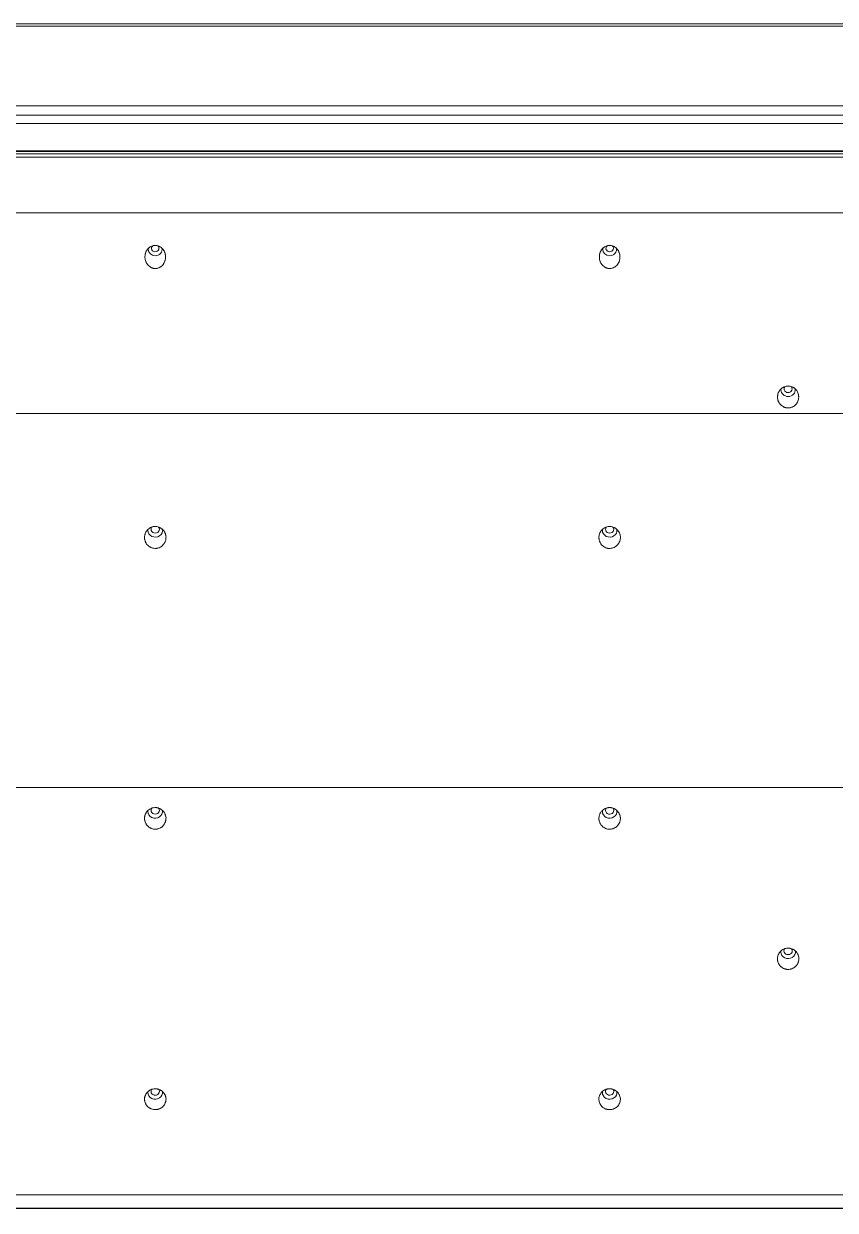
# Model space of a CAD drawing. Header units: inches. Extents: x 3778 to 56227, y -16914 to 35091.
# Drawn here: x 11446.1 to 11521.4, y 17337.9 to 17448.1 of the extents above; entities that cross this region are included whole.
import ezdxf

# ---------------------------------------------------------------- set-up
doc = ezdxf.new("R2010")
doc.units = ezdxf.units.IN
doc.header["$LTSCALE"] = 100
doc.header["$MEASUREMENT"] = 0
doc.layers.add('mark-B', color=2, linetype='Continuous', lineweight=20)
doc.layers.add('RC-LIGHT', color=7, linetype='Continuous')

# ---------------------------------------------------------------- blocks, each defined once
blk = doc.blocks.new('무풍1way 일반')
at = {"layer": 'mark-B'}
for p, q in [((-439.26, -500.22), (439.26, -500.22)), ((-439.26, -500.24), (439.26, -500.24))]:
    blk.add_line(p, q, dxfattribs=at)
for centre, major_axis, start_param, end_param in [((-369.02, -411.21), (-0.641, 0), 6.140244, 6.283185), ((-369.02, -411.21), (-0.641, 0), 0, 1.570794), ((-369.02, -411.11), (0.346, 0), 2.274801, 6.283185), ((-369.02, -411.21), (-0.641, 0), 1.570794, 3.322627), ((-369.02, -411.11), (0.346, 0), 0, 0.786285), ((-326.84, -411.21), (-0.641, 0), 6.140244, 6.283185), ((-326.84, -411.21), (-0.641, 0), 0, 1.570794), ((-326.84, -411.11), (0.346, 0), 2.274711, 6.283185), ((-326.84, -411.21), (-0.641, 0), 1.570794, 3.322627), ((-326.84, -411.11), (0.346, 0), 0, 0.786376), ((-310.28, -424.16), (0.372, 0), 2.50954, 6.283185), ((-310.28, -424.16), (0.372, 0), 0, 0.653554), ((-310.28, -424.26), (-0.666, 0), 6.13553, 6.283185), ((-310.28, -424.26), (-0.666, 0), 0, 1.5708), ((-310.28, -424.26), (-0.666, 0), 1.570794, 3.286499), ((-369.02, -437.3), (-0.681, 0), 0, 3.312518), ((-369.02, -437.3), (-0.681, 0), 6.160467, 6.283185), ((-369.02, -437.2), (0.387, 0), 2.475078, 6.283185), ((-369.02, -437.2), (0.387, 0), 0, 0.649326), ((-326.84, -437.3), (-0.681, 0), 6.121197, 6.283185), ((-326.84, -437.3), (-0.681, 0), 0, 3.287283), ((-326.84, -437.2), (0.387, 0), 2.50895, 6.283185), ((-326.84, -437.2), (0.387, 0), 0, 0.657572), ((-369.02, -463.39), (-0.681, 0), 6.146921, 6.283185), ((-369.02, -463.39), (-0.681, 0), 0, 3.288756), ((-369.02, -463.29), (0.387, 0), 2.502574, 6.283185), ((-369.02, -463.29), (0.387, 0), 0, 0.658559), ((-326.84, -463.39), (-0.681, 0), 0, 3.286696), ((-326.84, -463.39), (-0.681, 0), 6.152808, 6.283185), ((-326.84, -463.29), (0.387, 0), 2.546164, 6.283185), ((-326.84, -463.29), (0.387, 0), 0, 0.595424), ((-310.28, -476.43), (-0.681, 0), 0, 3.280408), ((-310.28, -476.43), (-0.681, 0), 6.164784, 6.283185), ((-310.28, -476.33), (0.387, 0), 2.579543, 6.283185), ((-310.28, -476.33), (0.387, 0), 0, 0.551945), ((-369.02, -489.48), (-0.681, 0), 0, 3.274917), ((-369.02, -489.48), (-0.681, 0), 6.167829, 6.283185), ((-369.02, -489.38), (0.387, 0), 2.562365, 6.283185), ((-369.02, -489.38), (0.387, 0), 0, 0.586098), ((-326.84, -489.48), (-0.681, 0), 0, 3.274426), ((-326.84, -489.48), (-0.681, 0), 6.176079, 6.283185), ((-326.84, -489.38), (0.387, 0), 2.61253, 6.283185), ((-326.84, -489.38), (0.387, 0), 0, 0.512085)]:
    blk.add_ellipse(centre, major_axis=major_axis, ratio=0.913545, start_param=start_param, end_param=end_param, dxfattribs=at)
for points, degree in [([(-425.15, -390.27), (-283.44, -390.27), (-141.72, -390.27), (0, -390.27)], 3), ([(-425.15, -390.27), (-283.44, -390.27), (-141.72, -390.27), (0, -390.27)], 3), ([(-426.89, -399.52), (-213.45, -399.52), (0, -399.52)], 2), ([(-426.89, -399.52), (-213.45, -399.52), (0, -399.52)], 2), ([(-427.34, -402.34), (-284.89, -402.34), (-142.45, -402.34), (0, -402.34)], 3), ([(0, -402.66), (-142.45, -402.66), (-284.89, -402.66), (-427.34, -402.66)], 3), ([(0, -407.82), (-145.51, -407.82), (-291.01, -407.82), (-436.52, -407.82)], 3), ([(0, -426.45), (-146.42, -426.45), (-292.84, -426.45), (-439.26, -426.45)], 3), ([(-439.14, -461.16), (-292.76, -461.16), (-146.38, -461.16), (0, -461.16)], 3), ([(0, -498.97), (-146.42, -498.97), (-292.84, -498.97), (-439.26, -498.97)], 3)]:
    blk.add_open_spline(points, degree=degree, dxfattribs=at)
for points, degree, knots in [([(0, -390.48), (-70.86, -390.48), (-141.72, -390.48), (-248.01, -390.48), (-301.15, -390.48), (-363.15, -390.48), (-394.15, -390.48), (-411.87, -390.48), (-420.73, -390.48), (-425.15, -390.48)], 3, [0, 0, 0, 0, 0.5, 0.5, 0.75, 0.875, 0.9375, 0.96875, 1, 1, 1, 1]), ([(0, -390.48), (-70.86, -390.48), (-141.72, -390.48), (-248.01, -390.48), (-301.15, -390.48), (-363.15, -390.48), (-394.15, -390.48), (-411.87, -390.48), (-420.73, -390.48), (-425.15, -390.48)], 3, [0, 0, 0, 0, 0.5, 0.5, 0.75, 0.875, 0.9375, 0.96875, 1, 1, 1, 1]), ([(-426.89, -398.74), (-422.45, -398.74), (-418, -398.74), (-409.11, -398.74), (-404.66, -398.74), (-391.32, -398.74), (-382.43, -398.74), (-355.74, -398.74), (-302.38, -398.74), (-249.02, -398.74), (-142.3, -398.74), (-71.15, -398.74), (0, -398.74)], 3, [0, 0, 0, 0, 0.03125, 0.03125, 0.0625, 0.0625, 0.125, 0.125, 0.25, 0.5, 0.5, 1, 1, 1, 1]), ([(-426.89, -398.74), (-422.45, -398.74), (-418, -398.74), (-409.11, -398.74), (-404.66, -398.74), (-391.32, -398.74), (-382.43, -398.74), (-355.74, -398.74), (-302.38, -398.74), (-249.02, -398.74), (-142.3, -398.74), (-71.15, -398.74), (0, -398.74)], 3, [0, 0, 0, 0, 0.03125, 0.03125, 0.0625, 0.0625, 0.125, 0.125, 0.25, 0.5, 0.5, 1, 1, 1, 1]), ([(0, -397.9), (-35.56, -397.9), (-106.68, -397.9), (-213.36, -397.9), (-302.26, -397.9), (-364.49, -397.9), (-395.6, -397.9), (-413.38, -397.9), (-422.27, -397.9), (-426.72, -397.9)], 3, [0, 0, 0, 0, 0.25, 0.5, 0.75, 0.875, 0.9375, 0.96875, 1, 1, 1, 1]), ([(0, -397.9), (-35.56, -397.9), (-106.68, -397.9), (-213.36, -397.9), (-302.26, -397.9), (-364.49, -397.9), (-395.6, -397.9), (-413.38, -397.9), (-422.27, -397.9), (-426.72, -397.9)], 3, [0, 0, 0, 0, 0.25, 0.5, 0.75, 0.875, 0.9375, 0.96875, 1, 1, 1, 1]), ([(-426.89, -402.05), (-422.44, -402.05), (-418, -402.05), (-409.1, -402.05), (-404.66, -402.05), (-391.32, -402.05), (-382.42, -402.05), (-355.74, -402.05), (-337.96, -402.05), (-284.59, -402.05), (-249.02, -402.05), (-142.3, -402.05), (-71.15, -402.05), (0, -402.05)], 3, [0, 0, 0, 0, 0.03125, 0.03125, 0.0625, 0.0625, 0.125, 0.125, 0.25, 0.25, 0.5, 0.5, 1, 1, 1, 1]), ([(0, -402.14), (-71.15, -402.14), (-142.3, -402.14), (-249.02, -402.14), (-284.59, -402.14), (-337.95, -402.14), (-355.74, -402.14), (-382.42, -402.14), (-391.31, -402.14), (-404.65, -402.14), (-409.1, -402.14), (-417.99, -402.14), (-422.44, -402.14), (-426.89, -402.14)], 3, [0, 0, 0, 0, 0.5, 0.5, 0.75, 0.75, 0.875, 0.875, 0.9375, 0.9375, 0.96875, 0.96875, 1, 1, 1, 1]), ([(-368.14, -411.49), (-368.12, -411.55), (-368.1, -411.61), (-368.08, -411.71), (-368.07, -411.74), (-368.07, -411.79), (-368.06, -411.81), (-368.06, -411.84), (-368.06, -411.86), (-368.06, -411.94), (-368.06, -412.01), (-368.07, -412.11), (-368.08, -412.14), (-368.09, -412.19), (-368.09, -412.2), (-368.1, -412.24), (-368.11, -412.25), (-368.13, -412.33), (-368.16, -412.39), (-368.2, -412.48), (-368.22, -412.51), (-368.25, -412.55), (-368.25, -412.57), (-368.27, -412.59), (-368.28, -412.61), (-368.34, -412.67), (-368.38, -412.72), (-368.46, -412.78), (-368.48, -412.8), (-368.52, -412.83), (-368.54, -412.84), (-368.57, -412.86), (-368.58, -412.87), (-368.65, -412.91), (-368.71, -412.93), (-368.81, -412.96), (-368.84, -412.97), (-368.91, -412.98), (-368.94, -412.98), (-369.04, -412.99), (-369.11, -412.98), (-369.19, -412.97), (-369.21, -412.96), (-369.24, -412.96), (-369.25, -412.95), (-369.3, -412.94), (-369.33, -412.93), (-369.39, -412.9), (-369.42, -412.89), (-369.48, -412.85), (-369.51, -412.83), (-369.59, -412.78), (-369.64, -412.73), (-369.73, -412.63), (-369.77, -412.58), (-369.82, -412.5), (-369.84, -412.47), (-369.86, -412.42), (-369.87, -412.41), (-369.88, -412.38), (-369.89, -412.36), (-369.92, -412.29), (-369.94, -412.22), (-369.96, -412.14), (-369.96, -412.12), (-369.96, -412.09), (-369.97, -412.07), (-369.97, -412.02), (-369.97, -411.99), (-369.98, -411.89), (-369.97, -411.83), (-369.96, -411.74), (-369.96, -411.73), (-369.95, -411.7), (-369.95, -411.68), (-369.94, -411.63), (-369.93, -411.6), (-369.9, -411.5), (-369.88, -411.44), (-369.84, -411.37), (-369.83, -411.35), (-369.81, -411.33), (-369.81, -411.31), (-369.78, -411.27), (-369.76, -411.24), (-369.7, -411.16), (-369.65, -411.12), (-369.59, -411.06), (-369.58, -411.05), (-369.55, -411.03), (-369.54, -411.02), (-369.5, -410.99), (-369.47, -410.97), (-369.38, -410.93), (-369.32, -410.9), (-369.24, -410.88), (-369.23, -410.87), (-369.19, -410.87), (-369.18, -410.86), (-369.13, -410.85), (-369.06, -410.85), (-369, -410.85), (-368.95, -410.85), (-368.93, -410.85), (-368.9, -410.86), (-368.88, -410.86), (-368.8, -410.87), (-368.73, -410.89), (-368.66, -410.93), (-368.64, -410.93), (-368.61, -410.95), (-368.57, -410.97), (-368.5, -411.02), (-368.45, -411.06), (-368.41, -411.09), (-368.4, -411.1), (-368.37, -411.13), (-368.36, -411.14), (-368.3, -411.2), (-368.26, -411.25), (-368.22, -411.32), (-368.21, -411.34), (-368.2, -411.37), (-368.18, -411.4), (-368.17, -411.43), (-368.15, -411.46), (-368.15, -411.47), (-368.14, -411.49)], 3, [0, 0, 0, 0, 0.03125, 0.03125, 0.046875, 0.046875, 0.054687, 0.054687, 0.0625, 0.0625, 0.09375, 0.09375, 0.109375, 0.109375, 0.117187, 0.117187, 0.125, 0.125, 0.15625, 0.15625, 0.171875, 0.171875, 0.179687, 0.179687, 0.1875, 0.1875, 0.21875, 0.21875, 0.234375, 0.234375, 0.242187, 0.242187, 0.25, 0.25, 0.28125, 0.28125, 0.296875, 0.296875, 0.3125, 0.3125, 0.34375, 0.34375, 0.351562, 0.351562, 0.359375, 0.359375, 0.375, 0.375, 0.390625, 0.390625, 0.40625, 0.40625, 0.4375, 0.4375, 0.46875, 0.46875, 0.484375, 0.484375, 0.492187, 0.492187, 0.5, 0.5, 0.53125, 0.53125, 0.539062, 0.539062, 0.546875, 0.546875, 0.5625, 0.5625, 0.59375, 0.59375, 0.601562, 0.601562, 0.609375, 0.609375, 0.625, 0.625, 0.65625, 0.65625, 0.664062, 0.664062, 0.671875, 0.671875, 0.6875, 0.6875, 0.71875, 0.71875, 0.726562, 0.726562, 0.734375, 0.734375, 0.75, 0.75, 0.78125, 0.78125, 0.789062, 0.789062, 0.796875, 0.796875, 0.8125, 0.828125, 0.828125, 0.835937, 0.835937, 0.84375, 0.84375, 0.875, 0.875, 0.882812, 0.882812, 0.890625, 0.90625, 0.921875, 0.921875, 0.929687, 0.929687, 0.9375, 0.9375, 0.96875, 0.96875, 0.976562, 0.976562, 0.984375, 0.992187, 0.992187, 1, 1, 1, 1]), ([(-325.97, -411.49), (-325.94, -411.55), (-325.92, -411.61), (-325.9, -411.71), (-325.9, -411.74), (-325.89, -411.79), (-325.89, -411.81), (-325.89, -411.84), (-325.89, -411.86), (-325.88, -411.94), (-325.89, -412.01), (-325.9, -412.11), (-325.91, -412.14), (-325.92, -412.19), (-325.92, -412.2), (-325.93, -412.24), (-325.93, -412.25), (-325.96, -412.33), (-325.98, -412.39), (-326.03, -412.48), (-326.05, -412.51), (-326.07, -412.55), (-326.08, -412.57), (-326.1, -412.59), (-326.11, -412.61), (-326.16, -412.67), (-326.21, -412.72), (-326.28, -412.78), (-326.31, -412.8), (-326.35, -412.83), (-326.36, -412.84), (-326.39, -412.86), (-326.41, -412.87), (-326.48, -412.91), (-326.54, -412.93), (-326.64, -412.96), (-326.67, -412.97), (-326.73, -412.98), (-326.77, -412.98), (-326.87, -412.99), (-326.93, -412.98), (-327.02, -412.97), (-327.03, -412.96), (-327.06, -412.96), (-327.08, -412.95), (-327.13, -412.94), (-327.16, -412.93), (-327.22, -412.9), (-327.25, -412.89), (-327.31, -412.85), (-327.34, -412.83), (-327.42, -412.78), (-327.47, -412.73), (-327.56, -412.63), (-327.6, -412.58), (-327.65, -412.5), (-327.67, -412.47), (-327.69, -412.42), (-327.7, -412.41), (-327.71, -412.38), (-327.72, -412.36), (-327.75, -412.29), (-327.77, -412.22), (-327.78, -412.14), (-327.78, -412.12), (-327.79, -412.09), (-327.79, -412.07), (-327.8, -412.02), (-327.8, -411.99), (-327.8, -411.89), (-327.8, -411.83), (-327.79, -411.74), (-327.79, -411.73), (-327.78, -411.7), (-327.78, -411.68), (-327.77, -411.63), (-327.76, -411.6), (-327.73, -411.5), (-327.7, -411.44), (-327.67, -411.37), (-327.66, -411.35), (-327.64, -411.33), (-327.63, -411.31), (-327.61, -411.27), (-327.59, -411.24), (-327.53, -411.16), (-327.48, -411.12), (-327.42, -411.06), (-327.41, -411.05), (-327.38, -411.03), (-327.37, -411.02), (-327.32, -410.99), (-327.3, -410.97), (-327.21, -410.93), (-327.15, -410.9), (-327.07, -410.88), (-327.05, -410.87), (-327.02, -410.87), (-327, -410.86), (-326.95, -410.85), (-326.89, -410.85), (-326.82, -410.85), (-326.77, -410.85), (-326.75, -410.85), (-326.72, -410.86), (-326.71, -410.86), (-326.62, -410.87), (-326.56, -410.89), (-326.48, -410.93), (-326.47, -410.93), (-326.44, -410.95), (-326.39, -410.97), (-326.32, -411.02), (-326.27, -411.06), (-326.24, -411.09), (-326.22, -411.1), (-326.2, -411.13), (-326.19, -411.14), (-326.13, -411.2), (-326.09, -411.25), (-326.05, -411.32), (-326.04, -411.34), (-326.02, -411.37), (-326.01, -411.4), (-325.99, -411.43), (-325.98, -411.46), (-325.97, -411.47), (-325.97, -411.49)], 3, [0, 0, 0, 0, 0.03125, 0.03125, 0.046875, 0.046875, 0.054687, 0.054687, 0.0625, 0.0625, 0.09375, 0.09375, 0.109375, 0.109375, 0.117187, 0.117187, 0.125, 0.125, 0.15625, 0.15625, 0.171875, 0.171875, 0.179687, 0.179687, 0.1875, 0.1875, 0.21875, 0.21875, 0.234375, 0.234375, 0.242187, 0.242187, 0.25, 0.25, 0.28125, 0.28125, 0.296875, 0.296875, 0.3125, 0.3125, 0.34375, 0.34375, 0.351562, 0.351562, 0.359375, 0.359375, 0.375, 0.375, 0.390625, 0.390625, 0.40625, 0.40625, 0.4375, 0.4375, 0.46875, 0.46875, 0.484375, 0.484375, 0.492187, 0.492187, 0.5, 0.5, 0.53125, 0.53125, 0.539062, 0.539062, 0.546875, 0.546875, 0.5625, 0.5625, 0.59375, 0.59375, 0.601562, 0.601562, 0.609375, 0.609375, 0.625, 0.625, 0.65625, 0.65625, 0.664062, 0.664062, 0.671875, 0.671875, 0.6875, 0.6875, 0.71875, 0.71875, 0.726562, 0.726562, 0.734375, 0.734375, 0.75, 0.75, 0.78125, 0.78125, 0.789062, 0.789062, 0.796875, 0.796875, 0.8125, 0.828125, 0.828125, 0.835937, 0.835937, 0.84375, 0.84375, 0.875, 0.875, 0.882812, 0.882812, 0.890625, 0.90625, 0.921875, 0.921875, 0.929687, 0.929687, 0.9375, 0.9375, 0.96875, 0.96875, 0.976562, 0.976562, 0.984375, 0.992187, 0.992187, 1, 1, 1, 1]), ([(-309.45, -424.36), (-309.42, -424.42), (-309.39, -424.48), (-309.34, -424.6), (-309.33, -424.66), (-309.31, -424.74), (-309.31, -424.76), (-309.3, -424.79), (-309.3, -424.84), (-309.29, -424.92), (-309.3, -424.98), (-309.3, -425.03), (-309.3, -425.05), (-309.31, -425.08), (-309.31, -425.1), (-309.33, -425.18), (-309.34, -425.24), (-309.38, -425.33), (-309.39, -425.36), (-309.42, -425.4), (-309.42, -425.42), (-309.44, -425.45), (-309.45, -425.46), (-309.49, -425.53), (-309.53, -425.58), (-309.6, -425.65), (-309.62, -425.67), (-309.67, -425.72), (-309.7, -425.74), (-309.78, -425.79), (-309.84, -425.82), (-309.93, -425.86), (-309.96, -425.88), (-310.02, -425.9), (-310.08, -425.91), (-310.15, -425.92), (-310.2, -425.93), (-310.21, -425.93), (-310.25, -425.93), (-310.26, -425.93), (-310.34, -425.93), (-310.41, -425.92), (-310.51, -425.9), (-310.54, -425.89), (-310.6, -425.87), (-310.63, -425.86), (-310.72, -425.82), (-310.78, -425.79), (-310.84, -425.74), (-310.86, -425.73), (-310.88, -425.71), (-310.92, -425.68), (-310.98, -425.62), (-311.02, -425.58), (-311.05, -425.54), (-311.06, -425.52), (-311.08, -425.5), (-311.09, -425.48), (-311.13, -425.41), (-311.16, -425.36), (-311.2, -425.26), (-311.21, -425.23), (-311.23, -425.17), (-311.23, -425.14), (-311.25, -425.04), (-311.26, -424.98), (-311.26, -424.88), (-311.25, -424.85), (-311.25, -424.78), (-311.24, -424.75), (-311.23, -424.65), (-311.21, -424.59), (-311.18, -424.52), (-311.17, -424.5), (-311.16, -424.47), (-311.14, -424.43), (-311.1, -424.36), (-311.06, -424.3), (-311.03, -424.27), (-311.02, -424.25), (-311, -424.23), (-310.99, -424.22), (-310.93, -424.16), (-310.88, -424.11), (-310.8, -424.06), (-310.77, -424.04), (-310.73, -424.02), (-310.71, -424.01), (-310.69, -423.99), (-310.67, -423.99), (-310.6, -423.95), (-310.53, -423.93), (-310.45, -423.92), (-310.44, -423.91), (-310.4, -423.91), (-310.39, -423.91), (-310.34, -423.9), (-310.31, -423.9), (-310.21, -423.9), (-310.14, -423.91), (-310.05, -423.93), (-310.01, -423.94), (-309.95, -423.96), (-309.89, -423.98), (-309.83, -424.01), (-309.79, -424.03), (-309.77, -424.04), (-309.75, -424.06), (-309.73, -424.07), (-309.67, -424.12), (-309.62, -424.16), (-309.55, -424.23), (-309.53, -424.26), (-309.49, -424.31), (-309.47, -424.34), (-309.45, -424.36)], 3, [0, 0, 0, 0, 0.03125, 0.03125, 0.0625, 0.0625, 0.070312, 0.070312, 0.078125, 0.09375, 0.109375, 0.109375, 0.117187, 0.117187, 0.125, 0.125, 0.15625, 0.15625, 0.171875, 0.171875, 0.179687, 0.179687, 0.1875, 0.1875, 0.21875, 0.21875, 0.234375, 0.234375, 0.25, 0.25, 0.28125, 0.28125, 0.296875, 0.296875, 0.3125, 0.328125, 0.328125, 0.335937, 0.335937, 0.34375, 0.34375, 0.375, 0.375, 0.390625, 0.390625, 0.40625, 0.40625, 0.4375, 0.4375, 0.445312, 0.445312, 0.453125, 0.46875, 0.484375, 0.484375, 0.492187, 0.492187, 0.5, 0.5, 0.53125, 0.53125, 0.546875, 0.546875, 0.5625, 0.5625, 0.59375, 0.59375, 0.609375, 0.609375, 0.625, 0.625, 0.65625, 0.65625, 0.664062, 0.664062, 0.671875, 0.6875, 0.703125, 0.703125, 0.710937, 0.710937, 0.71875, 0.71875, 0.75, 0.75, 0.765625, 0.765625, 0.773437, 0.773437, 0.78125, 0.78125, 0.8125, 0.8125, 0.820312, 0.820312, 0.828125, 0.828125, 0.84375, 0.84375, 0.875, 0.875, 0.890625, 0.890625, 0.90625, 0.921875, 0.921875, 0.929687, 0.929687, 0.9375, 0.9375, 0.96875, 0.96875, 0.984375, 0.984375, 1, 1, 1, 1]), ([(-368.02, -437.9), (-368.02, -437.96), (-368.03, -438.09), (-368.05, -438.22), (-368.08, -438.3), (-368.09, -438.31), (-368.1, -438.34), (-368.12, -438.39), (-368.15, -438.46), (-368.19, -438.52), (-368.22, -438.56), (-368.23, -438.57), (-368.25, -438.6), (-368.26, -438.61), (-368.31, -438.67), (-368.36, -438.72), (-368.44, -438.78), (-368.46, -438.8), (-368.5, -438.83), (-368.52, -438.84), (-368.55, -438.85), (-368.56, -438.86), (-368.64, -438.9), (-368.7, -438.92), (-368.78, -438.94), (-368.79, -438.95), (-368.83, -438.95), (-368.84, -438.96), (-368.89, -438.97), (-368.92, -438.97), (-369.02, -438.98), (-369.09, -438.97), (-369.17, -438.96), (-369.19, -438.96), (-369.22, -438.95), (-369.27, -438.94), (-369.35, -438.92), (-369.41, -438.89), (-369.45, -438.87), (-369.47, -438.86), (-369.5, -438.85), (-369.51, -438.84), (-369.58, -438.79), (-369.64, -438.76), (-369.7, -438.7), (-369.71, -438.69), (-369.73, -438.66), (-369.74, -438.65), (-369.78, -438.61), (-369.8, -438.59), (-369.85, -438.51), (-369.89, -438.45), (-369.93, -438.36), (-369.94, -438.33), (-369.96, -438.27), (-369.98, -438.21), (-370, -438.14), (-370.01, -438.08), (-370.01, -438.05), (-370.01, -437.95), (-370.01, -437.88), (-370, -437.79), (-369.99, -437.75), (-369.98, -437.71), (-369.98, -437.69), (-369.97, -437.66), (-369.96, -437.64), (-369.94, -437.56), (-369.91, -437.5), (-369.87, -437.43), (-369.86, -437.42), (-369.85, -437.39), (-369.84, -437.38), (-369.81, -437.34), (-369.79, -437.31), (-369.72, -437.24), (-369.68, -437.19), (-369.61, -437.14), (-369.6, -437.13), (-369.57, -437.11), (-369.53, -437.08), (-369.46, -437.04), (-369.4, -437.01), (-369.35, -437), (-369.34, -436.99), (-369.31, -436.98), (-369.29, -436.97), (-369.21, -436.95), (-369.14, -436.94), (-369.05, -436.94), (-369.01, -436.94), (-368.96, -436.94), (-368.95, -436.94), (-368.91, -436.94), (-368.9, -436.94), (-368.81, -436.96), (-368.75, -436.97), (-368.67, -437), (-368.66, -437.01), (-368.62, -437.02), (-368.58, -437.04), (-368.51, -437.08), (-368.45, -437.12), (-368.41, -437.15), (-368.4, -437.16), (-368.37, -437.18), (-368.36, -437.19), (-368.3, -437.24), (-368.26, -437.29), (-368.2, -437.37), (-368.18, -437.4), (-368.15, -437.46), (-368.13, -437.49), (-368.09, -437.58), (-368.07, -437.64), (-368.05, -437.73), (-368.04, -437.77), (-368.03, -437.83), (-368.03, -437.86), (-368.02, -437.9)], 3, [0, 0, 0, 0, 0.03125, 0.0625, 0.0625, 0.070312, 0.070312, 0.078125, 0.09375, 0.109375, 0.109375, 0.117187, 0.117187, 0.125, 0.125, 0.15625, 0.15625, 0.171875, 0.171875, 0.179687, 0.179687, 0.1875, 0.1875, 0.21875, 0.21875, 0.226562, 0.226562, 0.234375, 0.234375, 0.25, 0.25, 0.28125, 0.28125, 0.289062, 0.289062, 0.296875, 0.3125, 0.328125, 0.328125, 0.335937, 0.335937, 0.34375, 0.34375, 0.375, 0.375, 0.382812, 0.382812, 0.390625, 0.390625, 0.40625, 0.40625, 0.4375, 0.4375, 0.453125, 0.453125, 0.46875, 0.484375, 0.484375, 0.5, 0.5, 0.53125, 0.53125, 0.546875, 0.546875, 0.554687, 0.554687, 0.5625, 0.5625, 0.59375, 0.59375, 0.601562, 0.601562, 0.609375, 0.609375, 0.625, 0.625, 0.65625, 0.65625, 0.664062, 0.664062, 0.671875, 0.6875, 0.703125, 0.703125, 0.710937, 0.710937, 0.71875, 0.71875, 0.75, 0.75, 0.765625, 0.765625, 0.773437, 0.773437, 0.78125, 0.78125, 0.8125, 0.8125, 0.820312, 0.820312, 0.828125, 0.84375, 0.859375, 0.859375, 0.867187, 0.867187, 0.875, 0.875, 0.90625, 0.90625, 0.921875, 0.921875, 0.9375, 0.9375, 0.96875, 0.96875, 0.984375, 0.984375, 1, 1, 1, 1]), ([(-327.84, -437.9), (-327.83, -437.83), (-327.81, -437.7), (-327.77, -437.58), (-327.74, -437.5), (-327.73, -437.49), (-327.71, -437.46), (-327.69, -437.42), (-327.65, -437.35), (-327.6, -437.3), (-327.57, -437.26), (-327.56, -437.25), (-327.54, -437.22), (-327.53, -437.21), (-327.47, -437.16), (-327.41, -437.12), (-327.33, -437.06), (-327.3, -437.05), (-327.26, -437.03), (-327.24, -437.02), (-327.21, -437.01), (-327.19, -437), (-327.12, -436.97), (-327.05, -436.96), (-326.97, -436.94), (-326.95, -436.94), (-326.92, -436.94), (-326.9, -436.94), (-326.85, -436.94), (-326.82, -436.94), (-326.72, -436.94), (-326.66, -436.95), (-326.53, -436.99), (-326.47, -437.01), (-326.38, -437.05), (-326.35, -437.07), (-326.31, -437.1), (-326.29, -437.11), (-326.27, -437.13), (-326.25, -437.14), (-326.19, -437.19), (-326.14, -437.23), (-326.09, -437.29), (-326.08, -437.31), (-326.06, -437.33), (-326.05, -437.35), (-326.02, -437.39), (-326, -437.42), (-325.95, -437.5), (-325.92, -437.56), (-325.88, -437.69), (-325.87, -437.75), (-325.85, -437.85), (-325.85, -437.88), (-325.85, -437.95), (-325.85, -437.98), (-325.85, -438.08), (-325.86, -438.14), (-325.89, -438.24), (-325.9, -438.27), (-325.91, -438.31), (-325.92, -438.33), (-325.93, -438.36), (-325.94, -438.38), (-325.97, -438.45), (-326.01, -438.51), (-326.05, -438.57), (-326.06, -438.59), (-326.08, -438.61), (-326.09, -438.62), (-326.13, -438.66), (-326.15, -438.69), (-326.22, -438.75), (-326.27, -438.79), (-326.35, -438.84), (-326.36, -438.84), (-326.39, -438.86), (-326.43, -438.88), (-326.51, -438.92), (-326.57, -438.93), (-326.62, -438.95), (-326.64, -438.95), (-326.67, -438.96), (-326.69, -438.96), (-326.77, -438.97), (-326.83, -438.98), (-326.93, -438.97), (-326.97, -438.97), (-327.03, -438.96), (-327.06, -438.95), (-327.16, -438.92), (-327.22, -438.9), (-327.3, -438.86), (-327.31, -438.85), (-327.34, -438.84), (-327.38, -438.81), (-327.45, -438.76), (-327.5, -438.72), (-327.55, -438.68), (-327.57, -438.65), (-327.64, -438.58), (-327.67, -438.52), (-327.71, -438.45), (-327.72, -438.44), (-327.74, -438.41), (-327.74, -438.39), (-327.76, -438.35), (-327.77, -438.32), (-327.81, -438.22), (-327.82, -438.16), (-327.83, -438.06), (-327.84, -438.03), (-327.84, -437.96), (-327.84, -437.93), (-327.84, -437.9)], 3, [0, 0, 0, 0, 0.03125, 0.0625, 0.0625, 0.070312, 0.070312, 0.078125, 0.09375, 0.109375, 0.109375, 0.117187, 0.117187, 0.125, 0.125, 0.15625, 0.15625, 0.171875, 0.171875, 0.179688, 0.179688, 0.1875, 0.1875, 0.21875, 0.21875, 0.226563, 0.226563, 0.234375, 0.234375, 0.25, 0.25, 0.28125, 0.28125, 0.3125, 0.3125, 0.328125, 0.328125, 0.335938, 0.335938, 0.34375, 0.34375, 0.375, 0.375, 0.382813, 0.382813, 0.390625, 0.390625, 0.40625, 0.40625, 0.4375, 0.4375, 0.46875, 0.46875, 0.484375, 0.484375, 0.5, 0.5, 0.53125, 0.53125, 0.546875, 0.546875, 0.554688, 0.554688, 0.5625, 0.5625, 0.59375, 0.59375, 0.601563, 0.601563, 0.609375, 0.609375, 0.625, 0.625, 0.65625, 0.65625, 0.664063, 0.664063, 0.671875, 0.6875, 0.703125, 0.703125, 0.710937, 0.710937, 0.71875, 0.71875, 0.75, 0.75, 0.765625, 0.765625, 0.78125, 0.78125, 0.8125, 0.8125, 0.820313, 0.820313, 0.828125, 0.84375, 0.859375, 0.859375, 0.875, 0.875, 0.90625, 0.90625, 0.914063, 0.914063, 0.921875, 0.921875, 0.9375, 0.9375, 0.96875, 0.96875, 0.984375, 0.984375, 1, 1, 1, 1]), ([(-368.02, -463.99), (-368.02, -464.05), (-368.02, -464.12), (-368.04, -464.21), (-368.04, -464.24), (-368.06, -464.29), (-368.06, -464.31), (-368.07, -464.34), (-368.07, -464.35), (-368.1, -464.43), (-368.13, -464.49), (-368.18, -464.57), (-368.19, -464.6), (-368.22, -464.64), (-368.23, -464.65), (-368.25, -464.68), (-368.26, -464.69), (-368.32, -464.75), (-368.37, -464.8), (-368.43, -464.85), (-368.44, -464.86), (-368.47, -464.87), (-368.49, -464.88), (-368.53, -464.91), (-368.56, -464.93), (-368.64, -464.97), (-368.71, -464.99), (-368.79, -465.01), (-368.8, -465.02), (-368.84, -465.02), (-368.88, -465.03), (-368.97, -465.04), (-369.03, -465.04), (-369.08, -465.04), (-369.1, -465.04), (-369.13, -465.03), (-369.15, -465.03), (-369.23, -465.02), (-369.29, -465), (-369.37, -464.97), (-369.39, -464.97), (-369.42, -464.96), (-369.43, -464.95), (-369.48, -464.93), (-369.5, -464.91), (-369.59, -464.86), (-369.64, -464.82), (-369.7, -464.76), (-369.71, -464.75), (-369.74, -464.73), (-369.77, -464.69), (-369.82, -464.63), (-369.86, -464.58), (-369.89, -464.52), (-369.9, -464.49), (-369.95, -464.4), (-369.97, -464.34), (-369.99, -464.26), (-369.99, -464.25), (-370, -464.21), (-370, -464.2), (-370.01, -464.15), (-370.01, -464.12), (-370.01, -464.02), (-370.01, -463.96), (-370, -463.86), (-369.99, -463.83), (-369.98, -463.76), (-369.97, -463.73), (-369.93, -463.64), (-369.91, -463.58), (-369.86, -463.5), (-369.84, -463.47), (-369.8, -463.42), (-369.76, -463.37), (-369.72, -463.32), (-369.68, -463.29), (-369.67, -463.27), (-369.64, -463.25), (-369.63, -463.24), (-369.56, -463.19), (-369.51, -463.16), (-369.42, -463.12), (-369.39, -463.1), (-369.34, -463.09), (-369.33, -463.08), (-369.3, -463.07), (-369.28, -463.07), (-369.2, -463.05), (-369.14, -463.03), (-369.05, -463.03), (-369.04, -463.03), (-369, -463.03), (-368.95, -463.03), (-368.87, -463.04), (-368.81, -463.05), (-368.76, -463.06), (-368.74, -463.07), (-368.71, -463.08), (-368.7, -463.08), (-368.62, -463.11), (-368.56, -463.14), (-368.48, -463.19), (-368.45, -463.21), (-368.4, -463.25), (-368.37, -463.27), (-368.3, -463.34), (-368.25, -463.39), (-368.21, -463.45), (-368.2, -463.47), (-368.18, -463.49), (-368.15, -463.54), (-368.12, -463.61), (-368.09, -463.67), (-368.08, -463.71), (-368.07, -463.73), (-368.06, -463.76), (-368.06, -463.78), (-368.04, -463.86), (-368.03, -463.92), (-368.02, -463.99)], 3, [0, 0, 0, 0, 0.03125, 0.03125, 0.046875, 0.046875, 0.054687, 0.054687, 0.0625, 0.0625, 0.09375, 0.09375, 0.109375, 0.109375, 0.117188, 0.117188, 0.125, 0.125, 0.15625, 0.15625, 0.164063, 0.164063, 0.171875, 0.171875, 0.1875, 0.1875, 0.21875, 0.21875, 0.226563, 0.226563, 0.234375, 0.25, 0.265625, 0.265625, 0.273437, 0.273437, 0.28125, 0.28125, 0.3125, 0.3125, 0.320312, 0.320312, 0.328125, 0.328125, 0.34375, 0.34375, 0.375, 0.375, 0.382812, 0.382812, 0.390625, 0.40625, 0.421875, 0.421875, 0.4375, 0.4375, 0.46875, 0.46875, 0.476562, 0.476562, 0.484375, 0.484375, 0.5, 0.5, 0.53125, 0.53125, 0.546875, 0.546875, 0.5625, 0.5625, 0.59375, 0.59375, 0.609375, 0.609375, 0.625, 0.640625, 0.640625, 0.648438, 0.648438, 0.65625, 0.65625, 0.6875, 0.6875, 0.703125, 0.703125, 0.710938, 0.710938, 0.71875, 0.71875, 0.75, 0.75, 0.757813, 0.757813, 0.765625, 0.78125, 0.796875, 0.796875, 0.804688, 0.804688, 0.8125, 0.8125, 0.84375, 0.84375, 0.859375, 0.859375, 0.875, 0.875, 0.90625, 0.90625, 0.914063, 0.914063, 0.921875, 0.9375, 0.953125, 0.953125, 0.960938, 0.960938, 0.96875, 0.96875, 1, 1, 1, 1]), ([(-327.84, -463.99), (-327.83, -463.92), (-327.82, -463.86), (-327.8, -463.76), (-327.79, -463.73), (-327.77, -463.67), (-327.76, -463.64), (-327.72, -463.55), (-327.68, -463.49), (-327.63, -463.42), (-327.61, -463.39), (-327.57, -463.35), (-327.56, -463.34), (-327.54, -463.32), (-327.53, -463.31), (-327.47, -463.25), (-327.42, -463.21), (-327.35, -463.17), (-327.33, -463.16), (-327.3, -463.14), (-327.29, -463.14), (-327.24, -463.11), (-327.21, -463.1), (-327.12, -463.07), (-327.06, -463.05), (-326.96, -463.04), (-326.93, -463.03), (-326.86, -463.03), (-326.79, -463.03), (-326.73, -463.04), (-326.68, -463.04), (-326.66, -463.05), (-326.63, -463.05), (-326.61, -463.06), (-326.53, -463.08), (-326.47, -463.1), (-326.4, -463.14), (-326.38, -463.14), (-326.36, -463.16), (-326.34, -463.17), (-326.3, -463.19), (-326.27, -463.21), (-326.19, -463.27), (-326.15, -463.32), (-326.06, -463.42), (-326.02, -463.47), (-325.97, -463.55), (-325.96, -463.58), (-325.94, -463.63), (-325.93, -463.64), (-325.92, -463.67), (-325.91, -463.69), (-325.88, -463.76), (-325.87, -463.83), (-325.86, -463.91), (-325.86, -463.92), (-325.85, -463.95), (-325.85, -463.97), (-325.85, -464.02), (-325.85, -464.05), (-325.85, -464.15), (-325.86, -464.21), (-325.89, -464.31), (-325.9, -464.34), (-325.92, -464.4), (-325.93, -464.43), (-325.97, -464.52), (-326, -464.57), (-326.06, -464.65), (-326.08, -464.68), (-326.12, -464.73), (-326.17, -464.78), (-326.22, -464.82), (-326.26, -464.85), (-326.27, -464.86), (-326.3, -464.88), (-326.31, -464.88), (-326.38, -464.93), (-326.44, -464.96), (-326.54, -464.99), (-326.57, -465), (-326.63, -465.02), (-326.66, -465.02), (-326.76, -465.04), (-326.83, -465.04), (-326.91, -465.04), (-326.93, -465.04), (-326.96, -465.03), (-327.01, -465.03), (-327.09, -465.01), (-327.15, -464.99), (-327.2, -464.97), (-327.21, -464.97), (-327.24, -464.95), (-327.26, -464.95), (-327.33, -464.91), (-327.39, -464.88), (-327.47, -464.82), (-327.49, -464.8), (-327.54, -464.75), (-327.56, -464.73), (-327.63, -464.66), (-327.67, -464.6), (-327.71, -464.53), (-327.72, -464.52), (-327.73, -464.49), (-327.75, -464.44), (-327.78, -464.37), (-327.8, -464.31), (-327.81, -464.26), (-327.82, -464.24), (-327.82, -464.21), (-327.83, -464.2), (-327.84, -464.12), (-327.84, -464.05), (-327.84, -463.99)], 3, [0, 0, 0, 0, 0.03125, 0.03125, 0.046875, 0.046875, 0.0625, 0.0625, 0.09375, 0.09375, 0.109375, 0.109375, 0.117187, 0.117187, 0.125, 0.125, 0.15625, 0.15625, 0.164062, 0.164062, 0.171875, 0.171875, 0.1875, 0.1875, 0.21875, 0.21875, 0.234375, 0.234375, 0.25, 0.265625, 0.265625, 0.273437, 0.273437, 0.28125, 0.28125, 0.3125, 0.3125, 0.320312, 0.320312, 0.328125, 0.328125, 0.34375, 0.34375, 0.375, 0.375, 0.40625, 0.40625, 0.421875, 0.421875, 0.429687, 0.429687, 0.4375, 0.4375, 0.46875, 0.46875, 0.476562, 0.476562, 0.484375, 0.484375, 0.5, 0.5, 0.53125, 0.53125, 0.546875, 0.546875, 0.5625, 0.5625, 0.59375, 0.59375, 0.609375, 0.609375, 0.625, 0.640625, 0.640625, 0.648437, 0.648437, 0.65625, 0.65625, 0.6875, 0.6875, 0.703125, 0.703125, 0.71875, 0.71875, 0.75, 0.75, 0.757812, 0.757812, 0.765625, 0.78125, 0.796875, 0.796875, 0.804687, 0.804687, 0.8125, 0.8125, 0.84375, 0.84375, 0.859375, 0.859375, 0.875, 0.875, 0.90625, 0.90625, 0.914062, 0.914062, 0.921875, 0.9375, 0.953125, 0.953125, 0.960937, 0.960937, 0.96875, 0.96875, 1, 1, 1, 1]), ([(-311.27, -477.03), (-311.27, -476.96), (-311.26, -476.9), (-311.24, -476.81), (-311.23, -476.78), (-311.21, -476.72), (-311.19, -476.69), (-311.15, -476.6), (-311.12, -476.54), (-311.06, -476.47), (-311.04, -476.44), (-311, -476.39), (-310.98, -476.37), (-310.91, -476.3), (-310.85, -476.26), (-310.77, -476.21), (-310.74, -476.2), (-310.68, -476.17), (-310.62, -476.14), (-310.56, -476.12), (-310.5, -476.11), (-310.46, -476.1), (-310.37, -476.08), (-310.3, -476.08), (-310.2, -476.08), (-310.17, -476.09), (-310.12, -476.09), (-310.11, -476.1), (-310.07, -476.1), (-310.06, -476.11), (-309.98, -476.13), (-309.92, -476.15), (-309.84, -476.18), (-309.83, -476.19), (-309.8, -476.2), (-309.78, -476.21), (-309.74, -476.24), (-309.71, -476.26), (-309.63, -476.31), (-309.59, -476.36), (-309.5, -476.45), (-309.46, -476.5), (-309.41, -476.59), (-309.39, -476.61), (-309.37, -476.66), (-309.37, -476.67), (-309.35, -476.7), (-309.35, -476.72), (-309.32, -476.79), (-309.3, -476.85), (-309.29, -476.93), (-309.29, -476.95), (-309.29, -476.98), (-309.28, -477), (-309.28, -477.04), (-309.28, -477.08), (-309.28, -477.17), (-309.29, -477.23), (-309.31, -477.31), (-309.32, -477.33), (-309.33, -477.36), (-309.34, -477.41), (-309.37, -477.48), (-309.4, -477.54), (-309.43, -477.59), (-309.45, -477.62), (-309.51, -477.7), (-309.55, -477.75), (-309.62, -477.81), (-309.65, -477.83), (-309.7, -477.87), (-309.73, -477.89), (-309.81, -477.94), (-309.87, -477.97), (-309.94, -478), (-309.96, -478), (-309.99, -478.01), (-310.01, -478.02), (-310.05, -478.03), (-310.09, -478.04), (-310.18, -478.05), (-310.25, -478.06), (-310.33, -478.05), (-310.35, -478.05), (-310.38, -478.05), (-310.43, -478.04), (-310.51, -478.03), (-310.57, -478.01), (-310.62, -477.99), (-310.64, -477.99), (-310.67, -477.98), (-310.68, -477.97), (-310.76, -477.93), (-310.81, -477.9), (-310.89, -477.84), (-310.92, -477.82), (-310.96, -477.78), (-310.99, -477.76), (-311.05, -477.69), (-311.09, -477.64), (-311.13, -477.57), (-311.14, -477.55), (-311.16, -477.52), (-311.18, -477.48), (-311.21, -477.41), (-311.23, -477.35), (-311.24, -477.3), (-311.25, -477.28), (-311.25, -477.25), (-311.26, -477.24), (-311.27, -477.16), (-311.27, -477.09), (-311.27, -477.03)], 3, [0, 0, 0, 0, 0.03125, 0.03125, 0.046875, 0.046875, 0.0625, 0.0625, 0.09375, 0.09375, 0.109375, 0.109375, 0.125, 0.125, 0.15625, 0.15625, 0.171875, 0.171875, 0.1875, 0.203125, 0.203125, 0.21875, 0.21875, 0.25, 0.25, 0.265625, 0.265625, 0.273438, 0.273438, 0.28125, 0.28125, 0.3125, 0.3125, 0.320313, 0.320313, 0.328125, 0.328125, 0.34375, 0.34375, 0.375, 0.375, 0.40625, 0.40625, 0.421875, 0.421875, 0.429688, 0.429688, 0.4375, 0.4375, 0.46875, 0.46875, 0.476563, 0.476563, 0.484375, 0.484375, 0.5, 0.5, 0.53125, 0.53125, 0.539063, 0.539063, 0.546875, 0.5625, 0.578125, 0.578125, 0.59375, 0.59375, 0.625, 0.625, 0.640625, 0.640625, 0.65625, 0.65625, 0.6875, 0.6875, 0.695313, 0.695313, 0.703125, 0.703125, 0.71875, 0.71875, 0.75, 0.75, 0.757813, 0.757813, 0.765625, 0.78125, 0.796875, 0.796875, 0.804688, 0.804688, 0.8125, 0.8125, 0.84375, 0.84375, 0.859375, 0.859375, 0.875, 0.875, 0.90625, 0.90625, 0.914063, 0.914063, 0.921875, 0.9375, 0.953125, 0.953125, 0.960938, 0.960938, 0.96875, 0.96875, 1, 1, 1, 1]), ([(-368.02, -490.07), (-368.02, -490.14), (-368.03, -490.2), (-368.04, -490.29), (-368.05, -490.32), (-368.07, -490.38), (-368.08, -490.41), (-368.11, -490.5), (-368.14, -490.56), (-368.19, -490.64), (-368.21, -490.67), (-368.25, -490.72), (-368.27, -490.74), (-368.34, -490.81), (-368.38, -490.85), (-368.46, -490.91), (-368.49, -490.92), (-368.55, -490.96), (-368.61, -490.99), (-368.67, -491.01), (-368.71, -491.02), (-368.73, -491.03), (-368.76, -491.04), (-368.78, -491.04), (-368.86, -491.06), (-368.92, -491.07), (-369.02, -491.07), (-369.05, -491.07), (-369.1, -491.07), (-369.12, -491.07), (-369.15, -491.06), (-369.17, -491.06), (-369.25, -491.05), (-369.31, -491.03), (-369.39, -491), (-369.4, -491), (-369.43, -490.98), (-369.45, -490.98), (-369.49, -490.95), (-369.52, -490.94), (-369.6, -490.89), (-369.65, -490.85), (-369.72, -490.78), (-369.75, -490.76), (-369.79, -490.71), (-369.83, -490.66), (-369.86, -490.61), (-369.9, -490.56), (-369.91, -490.53), (-369.95, -490.44), (-369.97, -490.38), (-369.99, -490.31), (-369.99, -490.29), (-370, -490.26), (-370, -490.24), (-370.01, -490.2), (-370.01, -490.16), (-370.01, -490.07), (-370.01, -490.01), (-370, -489.93), (-369.99, -489.91), (-369.99, -489.88), (-369.97, -489.84), (-369.95, -489.76), (-369.92, -489.7), (-369.9, -489.66), (-369.89, -489.65), (-369.88, -489.62), (-369.87, -489.61), (-369.83, -489.54), (-369.79, -489.49), (-369.72, -489.42), (-369.7, -489.4), (-369.66, -489.37), (-369.65, -489.36), (-369.62, -489.34), (-369.61, -489.33), (-369.54, -489.28), (-369.49, -489.25), (-369.41, -489.22), (-369.4, -489.21), (-369.37, -489.2), (-369.35, -489.19), (-369.31, -489.18), (-369.28, -489.17), (-369.18, -489.15), (-369.12, -489.14), (-369.03, -489.14), (-369.02, -489.14), (-368.98, -489.14), (-368.93, -489.14), (-368.85, -489.15), (-368.79, -489.16), (-368.74, -489.17), (-368.73, -489.18), (-368.7, -489.19), (-368.68, -489.19), (-368.6, -489.22), (-368.55, -489.25), (-368.46, -489.3), (-368.44, -489.32), (-368.38, -489.36), (-368.36, -489.38), (-368.29, -489.44), (-368.25, -489.49), (-368.2, -489.55), (-368.19, -489.57), (-368.17, -489.59), (-368.15, -489.64), (-368.11, -489.71), (-368.09, -489.76), (-368.07, -489.81), (-368.07, -489.82), (-368.06, -489.85), (-368.05, -489.87), (-368.03, -489.95), (-368.03, -490.01), (-368.02, -490.07)], 3, [0, 0, 0, 0, 0.03125, 0.03125, 0.046875, 0.046875, 0.0625, 0.0625, 0.09375, 0.09375, 0.109375, 0.109375, 0.125, 0.125, 0.15625, 0.15625, 0.171875, 0.171875, 0.1875, 0.203125, 0.203125, 0.210938, 0.210938, 0.21875, 0.21875, 0.25, 0.25, 0.265625, 0.265625, 0.273438, 0.273438, 0.28125, 0.28125, 0.3125, 0.3125, 0.320313, 0.320313, 0.328125, 0.328125, 0.34375, 0.34375, 0.375, 0.375, 0.390625, 0.390625, 0.40625, 0.421875, 0.421875, 0.4375, 0.4375, 0.46875, 0.46875, 0.476563, 0.476563, 0.484375, 0.484375, 0.5, 0.5, 0.53125, 0.53125, 0.539063, 0.539063, 0.546875, 0.5625, 0.578125, 0.578125, 0.585938, 0.585938, 0.59375, 0.59375, 0.625, 0.625, 0.640625, 0.640625, 0.648438, 0.648438, 0.65625, 0.65625, 0.6875, 0.6875, 0.695313, 0.695313, 0.703125, 0.703125, 0.71875, 0.71875, 0.75, 0.75, 0.757813, 0.757813, 0.765625, 0.78125, 0.796875, 0.796875, 0.804688, 0.804688, 0.8125, 0.8125, 0.84375, 0.84375, 0.859375, 0.859375, 0.875, 0.875, 0.90625, 0.90625, 0.914063, 0.914063, 0.921875, 0.9375, 0.953125, 0.953125, 0.960938, 0.960938, 0.96875, 0.96875, 1, 1, 1, 1]), ([(-327.84, -490.07), (-327.84, -490.01), (-327.83, -489.95), (-327.81, -489.86), (-327.8, -489.83), (-327.78, -489.77), (-327.76, -489.74), (-327.72, -489.65), (-327.69, -489.59), (-327.64, -489.52), (-327.62, -489.49), (-327.57, -489.44), (-327.55, -489.42), (-327.48, -489.36), (-327.43, -489.32), (-327.36, -489.28), (-327.34, -489.27), (-327.32, -489.25), (-327.27, -489.23), (-327.2, -489.2), (-327.14, -489.18), (-327.09, -489.17), (-327.07, -489.16), (-327.04, -489.15), (-327.03, -489.15), (-326.94, -489.14), (-326.88, -489.13), (-326.78, -489.14), (-326.75, -489.14), (-326.7, -489.15), (-326.68, -489.15), (-326.65, -489.15), (-326.63, -489.16), (-326.56, -489.18), (-326.49, -489.2), (-326.42, -489.23), (-326.4, -489.24), (-326.38, -489.25), (-326.36, -489.26), (-326.32, -489.28), (-326.29, -489.3), (-326.21, -489.35), (-326.16, -489.4), (-326.1, -489.47), (-326.07, -489.49), (-326.04, -489.54), (-326, -489.59), (-325.97, -489.65), (-325.94, -489.7), (-325.93, -489.73), (-325.89, -489.82), (-325.87, -489.88), (-325.86, -489.96), (-325.86, -489.98), (-325.85, -490.01), (-325.85, -490.02), (-325.85, -490.07), (-325.85, -490.1), (-325.85, -490.2), (-325.86, -490.26), (-325.88, -490.33), (-325.88, -490.35), (-325.89, -490.38), (-325.91, -490.43), (-325.94, -490.5), (-325.96, -490.56), (-325.99, -490.6), (-326, -490.61), (-326.01, -490.64), (-326.02, -490.65), (-326.07, -490.71), (-326.11, -490.76), (-326.18, -490.83), (-326.21, -490.85), (-326.25, -490.88), (-326.26, -490.89), (-326.29, -490.9), (-326.3, -490.91), (-326.37, -490.96), (-326.43, -490.98), (-326.5, -491.01), (-326.52, -491.02), (-326.55, -491.03), (-326.57, -491.03), (-326.61, -491.04), (-326.65, -491.05), (-326.74, -491.07), (-326.81, -491.07), (-326.89, -491.07), (-326.91, -491.07), (-326.94, -491.07), (-326.99, -491.06), (-327.07, -491.05), (-327.13, -491.03), (-327.18, -491.01), (-327.19, -491.01), (-327.22, -491), (-327.24, -490.99), (-327.31, -490.96), (-327.37, -490.93), (-327.45, -490.87), (-327.47, -490.85), (-327.52, -490.81), (-327.55, -490.79), (-327.61, -490.72), (-327.65, -490.67), (-327.7, -490.6), (-327.7, -490.59), (-327.72, -490.56), (-327.74, -490.52), (-327.78, -490.45), (-327.8, -490.39), (-327.81, -490.34), (-327.81, -490.32), (-327.82, -490.29), (-327.82, -490.28), (-327.84, -490.2), (-327.84, -490.14), (-327.84, -490.07)], 3, [0, 0, 0, 0, 0.03125, 0.03125, 0.046875, 0.046875, 0.0625, 0.0625, 0.09375, 0.09375, 0.109375, 0.109375, 0.125, 0.125, 0.15625, 0.15625, 0.164063, 0.164063, 0.171875, 0.1875, 0.203125, 0.203125, 0.210938, 0.210938, 0.21875, 0.21875, 0.25, 0.25, 0.265625, 0.265625, 0.273438, 0.273438, 0.28125, 0.28125, 0.3125, 0.3125, 0.320312, 0.320312, 0.328125, 0.328125, 0.34375, 0.34375, 0.375, 0.375, 0.390625, 0.390625, 0.40625, 0.421875, 0.421875, 0.4375, 0.4375, 0.46875, 0.46875, 0.476562, 0.476562, 0.484375, 0.484375, 0.5, 0.5, 0.53125, 0.53125, 0.539062, 0.539062, 0.546875, 0.5625, 0.578125, 0.578125, 0.585937, 0.585937, 0.59375, 0.59375, 0.625, 0.625, 0.640625, 0.640625, 0.648437, 0.648437, 0.65625, 0.65625, 0.6875, 0.6875, 0.695312, 0.695312, 0.703125, 0.703125, 0.71875, 0.71875, 0.75, 0.75, 0.757812, 0.757812, 0.765625, 0.78125, 0.796875, 0.796875, 0.804687, 0.804687, 0.8125, 0.8125, 0.84375, 0.84375, 0.859375, 0.859375, 0.875, 0.875, 0.90625, 0.90625, 0.914062, 0.914062, 0.921875, 0.9375, 0.953125, 0.953125, 0.960937, 0.960937, 0.96875, 0.96875, 1, 1, 1, 1]), ([(443.19, -500.42), (442.61, -500.39), (442.32, -500.38), (441.84, -500.36), (441.46, -500.35), (441, -500.33), (440.59, -500.32), (440.14, -500.3), (439.73, -500.29), (438.81, -500.26), (438, -500.25), (437.55, -500.25), (437.13, -500.25), (437.04, -500.25), (436.73, -500.25), (436.64, -500.25), (436.45, -500.25), (432.8, -500.25), (422.42, -500.25), (401.64, -500.25), (360.09, -500.25), (276.99, -500.25), (221.6, -500.25), (221.53, -500.25), (0, -500.25), (-110.8, -500.25), (-276.99, -500.25), (-360.09, -500.25), (-401.64, -500.25), (-422.42, -500.25), (-432.8, -500.25), (-437.13, -500.25), (-438, -500.25), (-438.12, -500.25), (-438.21, -500.25), (-438.32, -500.25), (-438.64, -500.25), (-438.86, -500.25), (-439.28, -500.26), (-439.73, -500.27), (-440.14, -500.28), (-440.59, -500.3), (-441, -500.31), (-441.46, -500.33), (-441.84, -500.35), (-442.32, -500.37), (-442.61, -500.39), (-443.19, -500.42)], 2, [0, 0, 0, 0.000977, 0.000977, 0.001953, 0.001953, 0.00293, 0.00293, 0.003906, 0.003906, 0.005859, 0.005859, 0.006836, 0.006836, 0.007115, 0.007394, 0.007394, 0.007812, 0.015625, 0.03125, 0.0625, 0.125, 0.25, 0.25, 0.5, 0.5, 0.75, 0.875, 0.9375, 0.96875, 0.984375, 0.992188, 0.994141, 0.994141, 0.994385, 0.994385, 0.994629, 0.995117, 0.995117, 0.996094, 0.996094, 0.99707, 0.99707, 0.998047, 0.998047, 0.999023, 0.999023, 1, 1, 1]), ([(443.19, -500.42), (442.61, -500.39), (442.32, -500.38), (441.84, -500.36), (441.46, -500.35), (441, -500.33), (440.59, -500.32), (440.14, -500.3), (439.73, -500.29), (438.81, -500.26), (438, -500.25), (437.55, -500.25), (437.13, -500.25), (437.04, -500.25), (436.73, -500.25), (436.64, -500.25), (436.45, -500.25), (432.8, -500.25), (422.42, -500.25), (401.64, -500.25), (360.09, -500.25), (276.99, -500.25), (221.6, -500.25), (221.53, -500.25), (0, -500.25), (-110.8, -500.25), (-276.99, -500.25), (-360.09, -500.25), (-401.64, -500.25), (-422.42, -500.25), (-432.8, -500.25), (-437.13, -500.25), (-438, -500.25), (-438.12, -500.25), (-438.21, -500.25), (-438.32, -500.25), (-438.64, -500.25), (-438.86, -500.25), (-439.28, -500.26), (-439.73, -500.27), (-440.14, -500.28), (-440.59, -500.3), (-441, -500.31), (-441.46, -500.33), (-441.84, -500.35), (-442.32, -500.37), (-442.61, -500.39), (-443.19, -500.42)], 2, [0, 0, 0, 0.000977, 0.000977, 0.001953, 0.001953, 0.00293, 0.00293, 0.003906, 0.003906, 0.005859, 0.005859, 0.006836, 0.006836, 0.007115, 0.007394, 0.007394, 0.007812, 0.015625, 0.03125, 0.0625, 0.125, 0.25, 0.25, 0.5, 0.5, 0.75, 0.875, 0.9375, 0.96875, 0.984375, 0.992188, 0.994141, 0.994141, 0.994385, 0.994385, 0.994629, 0.995117, 0.995117, 0.996094, 0.996094, 0.99707, 0.99707, 0.998047, 0.998047, 0.999023, 0.999023, 1, 1, 1])]:
    blk.add_open_spline(points, degree=degree, knots=knots, dxfattribs=at)

msp = doc.modelspace()

# ---------------------------------------------------------------- block references
at = {"layer": 'RC-LIGHT'}
msp.add_blockref('무풍1way 일반', (11827.31, 17838.34), dxfattribs=at)

doc.saveas('drawing.dxf')
